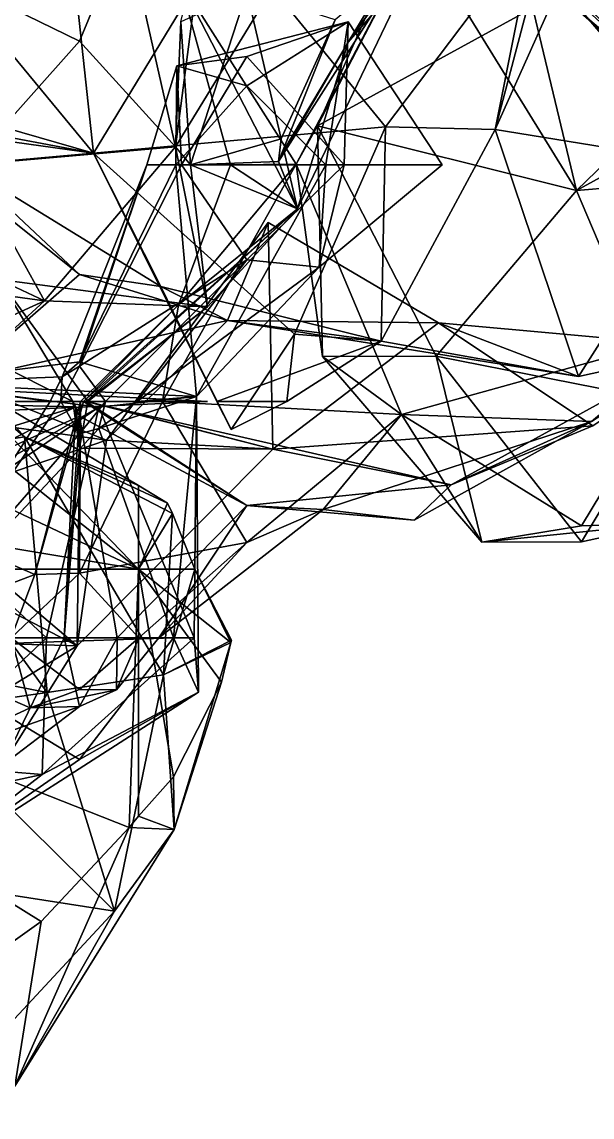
# Model space of a CAD drawing. Extents: x 290095 to 295679, y 4553756 to 4561441.
# Drawn here: x 294061.2 to 294104.2, y 4558514.5 to 4558597 of the extents above; entities that cross this region are included whole.
import ezdxf

# ---------------------------------------------------------------- set-up
doc = ezdxf.new("R2010")
doc.units = 0
doc.layers.add('Au_ppm_Pref_-_0_5', color=7, linetype='CONTINUOUS')

msp = doc.modelspace()

# ---------------------------------------------------------------- linework, layer by layer
at = {"layer": 'Au_ppm_Pref_-_0_5'}
for points in [[(294101.78, 4558599.05, 1913.02), (294112.201, 4558590.133, 1918.402), (294093.891, 4558607.032, 1918.458)], [(294100.214, 4558601.531, 1924.244), (294093.891, 4558607.032, 1918.458), (294112.201, 4558590.133, 1918.402)], [(294051.703, 4558591.396, 1941.025), (294051.308, 4558606.497, 1946.486), (294064.65, 4558605.251, 1941.869)], [(294051.703, 4558591.396, 1941.025), (294064.65, 4558605.251, 1941.869), (294066.609, 4558587.082, 1935.436)], [(294076.682, 4558603.675, 1935.496), (294066.609, 4558587.082, 1935.436), (294064.65, 4558605.251, 1941.869)], [(294116.687, 4558586.008, 1912.779), (294101.78, 4558599.05, 1913.02), (294115.702, 4558605.616, 1906.872)], [(294104.089, 4558600.446, 1888.205), (294083.48, 4558589.157, 1887.861), (294090.393, 4558604.738, 1882.742)], [(294090.393, 4558604.738, 1882.742), (294083.48, 4558589.157, 1887.861), (294103.007, 4558584.287, 1882.157)], [(294103.007, 4558584.287, 1882.157), (294098.77, 4558602, 1875.363), (294090.393, 4558604.738, 1882.742)], [(294052.557, 4558601.888, 1922.977), (294065.573, 4558595.518, 1921.234), (294069.075, 4558604.015, 1920.053)], [(294072.805, 4558587.559, 1917.693), (294069.075, 4558604.015, 1920.053), (294065.573, 4558595.518, 1921.234)], [(294076.682, 4558603.675, 1935.496), (294088.616, 4558589.064, 1934.248), (294066.609, 4558587.082, 1935.436)], [(294072.805, 4558587.559, 1917.693), (294082.832, 4558604.015, 1918.402), (294069.075, 4558604.015, 1920.053)], [(294074.921, 4558604.015, 1913.995), (294072.805, 4558587.559, 1917.693), (294073.201, 4558596.984, 1912.463)], [(294072.805, 4558587.559, 1917.693), (294074.921, 4558604.015, 1913.995), (294082.832, 4558604.015, 1918.402)], [(294090.936, 4558603.454, 1895.468), (294073.11, 4558600.094, 1900.696), (294081.885, 4558586.272, 1895.606)], [(294076.682, 4558603.675, 1935.496), (294099.895, 4558604.015, 1934.581), (294088.616, 4558589.064, 1934.248)], [(294090.936, 4558603.454, 1895.468), (294081.885, 4558586.272, 1895.606), (294083.48, 4558589.157, 1887.861)], [(294104.089, 4558600.446, 1888.205), (294090.936, 4558603.454, 1895.468), (294083.48, 4558589.157, 1887.861)], [(294096.869, 4558588.875, 1929.984), (294088.616, 4558589.064, 1934.248), (294099.895, 4558604.015, 1934.581)], [(294096.869, 4558588.875, 1929.984), (294099.895, 4558604.015, 1934.581), (294103.645, 4558604.015, 1930.281)], [(294096.869, 4558588.875, 1929.984), (294103.645, 4558604.015, 1930.281), (294100.214, 4558601.531, 1924.244)], [(294112.872, 4558593.83, 1877.91), (294109.71, 4558604.015, 1873.838), (294098.77, 4558602, 1875.363)], [(294104.089, 4558600.446, 1888.205), (294123.631, 4558604.015, 1886.377), (294117.94, 4558585.522, 1888.72)], [(294065.573, 4558595.518, 1921.234), (294052.557, 4558601.888, 1922.977), (294057.254, 4558586.197, 1920.419)], [(294098.77, 4558602, 1875.363), (294103.007, 4558584.287, 1882.157), (294112.872, 4558593.83, 1877.91)], [(294081.973, 4558582.889, 1906.088), (294073.11, 4558600.094, 1900.696), (294090.72, 4558601.141, 1905.738)], [(294084.833, 4558597.146, 1907.556), (294080.561, 4558586.451, 1907.565), (294090.196, 4558601.625, 1907.049)], [(294090.196, 4558601.625, 1907.049), (294080.561, 4558586.451, 1907.565), (294085.808, 4558595.441, 1906.803)], [(294085.808, 4558595.441, 1906.803), (294081.973, 4558582.889, 1906.088), (294090.72, 4558601.141, 1905.738)], [(294090.141, 4558601.631, 1906.991), (294090.196, 4558601.625, 1907.049), (294085.808, 4558595.441, 1906.803)], [(294088.163, 4558599.382, 1906.523), (294090.141, 4558601.631, 1906.991), (294085.808, 4558595.441, 1906.803)], [(294088.163, 4558599.382, 1906.523), (294085.808, 4558595.441, 1906.803), (294090.72, 4558601.141, 1905.738)], [(294096.869, 4558588.875, 1929.984), (294100.214, 4558601.531, 1924.244), (294113.311, 4558586.197, 1923.467)], [(294100.214, 4558601.531, 1924.244), (294112.201, 4558590.133, 1918.402), (294113.311, 4558586.197, 1923.467)], [(294104.089, 4558600.446, 1888.205), (294117.94, 4558585.522, 1888.72), (294115.187, 4558601.242, 1894.444)], [(294076.935, 4558586.197, 1900.584), (294073.11, 4558600.094, 1900.696), (294081.973, 4558582.889, 1906.088)], [(294081.885, 4558586.272, 1895.606), (294073.11, 4558600.094, 1900.696), (294076.935, 4558586.197, 1900.584)], [(294078.172, 4558599.27, 1910.881), (294073.201, 4558596.984, 1912.463), (294073.924, 4558586.197, 1912.463)], [(294073.924, 4558586.197, 1912.463), (294080.747, 4558588.173, 1907.634), (294078.172, 4558599.27, 1910.881)], [(294080.747, 4558588.173, 1907.634), (294084.833, 4558597.146, 1907.556), (294078.172, 4558599.27, 1910.881)], [(294101.78, 4558599.05, 1913.02), (294116.687, 4558586.008, 1912.779), (294112.201, 4558590.133, 1918.402)], [(294072.805, 4558587.559, 1917.693), (294073.924, 4558586.197, 1912.463), (294073.201, 4558596.984, 1912.463)], [(294072.895, 4558593.661, 1835.251), (294085.793, 4558596.974, 1835.251), (294078.172, 4558592.162, 1837.24)], [(294085.793, 4558596.974, 1835.251), (294072.895, 4558593.661, 1835.251), (294078.172, 4558594.368, 1832.528)], [(294085.793, 4558596.974, 1835.251), (294084.124, 4558586.197, 1838.057), (294078.172, 4558592.162, 1837.24)], [(294085.793, 4558596.974, 1835.251), (294078.172, 4558594.368, 1832.528), (294085.501, 4558586.197, 1831.797)], [(294084.833, 4558597.146, 1907.556), (294080.747, 4558588.173, 1907.634), (294080.561, 4558586.451, 1907.565)], [(294085.793, 4558596.974, 1835.251), (294092.892, 4558586.197, 1835.251), (294084.124, 4558586.197, 1838.057)], [(294092.892, 4558586.197, 1835.251), (294085.793, 4558596.974, 1835.251), (294085.501, 4558586.197, 1831.797)], [(294059.603, 4558595.571, 1930.281), (294052.974, 4558589.642, 1931.429), (294066.609, 4558587.082, 1935.436)], [(294056.755, 4558586.197, 1930.281), (294059.603, 4558595.571, 1930.281), (294066.609, 4558587.082, 1935.436)], [(294057.254, 4558586.197, 1920.419), (294072.805, 4558587.559, 1917.693), (294065.573, 4558595.518, 1921.234)], [(294085.808, 4558595.441, 1906.803), (294080.561, 4558586.451, 1907.565), (294080.948, 4558587.307, 1907.381)], [(294085.808, 4558595.441, 1906.803), (294080.948, 4558587.307, 1907.381), (294081.973, 4558582.889, 1906.088)], [(294072.895, 4558593.661, 1835.251), (294073.237, 4558586.197, 1832.925), (294078.172, 4558594.368, 1832.528)], [(294078.172, 4558594.368, 1832.528), (294073.237, 4558586.197, 1832.925), (294085.501, 4558586.197, 1831.797)], [(294117.94, 4558585.522, 1888.72), (294122.394, 4558594.929, 1882.766), (294103.007, 4558584.287, 1882.157)], [(294112.872, 4558593.83, 1877.91), (294103.007, 4558584.287, 1882.157), (294122.394, 4558594.929, 1882.766)], [(294070.636, 4558586.197, 1835.251), (294072.895, 4558593.661, 1835.251), (294072.829, 4558586.197, 1837.77)], [(294072.895, 4558593.661, 1835.251), (294070.636, 4558586.197, 1835.251), (294073.237, 4558586.197, 1832.925)], [(294072.895, 4558593.661, 1835.251), (294078.172, 4558592.162, 1837.24), (294072.829, 4558586.197, 1837.77)], [(294084.124, 4558586.197, 1838.057), (294072.829, 4558586.197, 1837.77), (294078.172, 4558592.162, 1837.24)], [(294051.703, 4558591.396, 1941.025), (294066.609, 4558587.082, 1935.436), (294040.623, 4558590.698, 1935.748)], [(294040.623, 4558590.698, 1935.748), (294066.609, 4558587.082, 1935.436), (294052.974, 4558589.642, 1931.429)], [(294088.616, 4558589.064, 1934.248), (294081.749, 4558573.438, 1936.22), (294066.609, 4558587.082, 1935.436)], [(294081.749, 4558573.438, 1936.22), (294088.616, 4558589.064, 1934.248), (294088.276, 4558572.923, 1929.942)], [(294081.885, 4558586.272, 1895.606), (294083.872, 4558571.772, 1888.705), (294083.48, 4558589.157, 1887.861)], [(294083.872, 4558571.772, 1888.705), (294092.438, 4558571.799, 1884.692), (294083.48, 4558589.157, 1887.861)], [(294083.48, 4558589.157, 1887.861), (294092.438, 4558571.799, 1884.692), (294103.007, 4558584.287, 1882.157)], [(294096.869, 4558588.875, 1929.984), (294088.276, 4558572.923, 1929.942), (294088.616, 4558589.064, 1934.248)], [(294096.869, 4558588.875, 1929.984), (294103.155, 4558570.269, 1923.813), (294088.276, 4558572.923, 1929.942)], [(294096.869, 4558588.875, 1929.984), (294113.311, 4558586.197, 1923.467), (294103.155, 4558570.269, 1923.813)], [(294073.924, 4558586.197, 1912.463), (294080.561, 4558586.451, 1907.565), (294080.747, 4558588.173, 1907.634)], [(294056.755, 4558586.197, 1930.281), (294066.609, 4558587.082, 1935.436), (294071.699, 4558577.043, 1930.281)], [(294072.805, 4558587.559, 1917.693), (294057.254, 4558586.197, 1920.419), (294062.936, 4558575.959, 1917.118)], [(294072.805, 4558587.559, 1917.693), (294062.936, 4558575.959, 1917.118), (294075.211, 4558575.512, 1911.481)], [(294066.609, 4558587.082, 1935.436), (294081.749, 4558573.438, 1936.22), (294076.977, 4558566.257, 1936.85)], [(294066.609, 4558587.082, 1935.436), (294075.918, 4558568.379, 1935.157), (294071.699, 4558577.043, 1930.281)], [(294066.609, 4558587.082, 1935.436), (294076.977, 4558566.257, 1936.85), (294075.918, 4558568.379, 1935.157)], [(294072.805, 4558587.559, 1917.693), (294075.211, 4558575.512, 1911.481), (294073.924, 4558586.197, 1912.463)], [(294080.561, 4558586.451, 1907.565), (294081.973, 4558582.889, 1906.088), (294080.948, 4558587.307, 1907.381)], [(294055.213, 4558586.197, 1929.225), (294065.573, 4558577.942, 1927.093), (294056.346, 4558569.925, 1923.267)], [(294056.755, 4558586.197, 1930.281), (294065.573, 4558577.942, 1927.093), (294055.213, 4558586.197, 1929.225)], [(294062.936, 4558575.959, 1917.118), (294057.254, 4558586.197, 1920.419), (294056.346, 4558569.925, 1923.267)], [(294056.755, 4558586.197, 1930.281), (294071.699, 4558577.043, 1930.281), (294065.573, 4558577.942, 1927.093)], [(294070.636, 4558586.197, 1835.251), (294065.573, 4558571.369, 1836.248), (294064.255, 4558570.243, 1835.251)], [(294070.636, 4558586.197, 1835.251), (294064.255, 4558570.243, 1835.251), (294065.573, 4558571.05, 1834.361)], [(294070.636, 4558586.197, 1835.251), (294072.829, 4558586.197, 1837.77), (294065.573, 4558571.369, 1836.248)], [(294065.573, 4558571.369, 1836.248), (294072.829, 4558586.197, 1837.77), (294074.387, 4558568.747, 1840.818)], [(294070.636, 4558586.197, 1835.251), (294065.573, 4558571.05, 1834.361), (294073.237, 4558586.197, 1832.925)], [(294078.172, 4558579.042, 1832.866), (294073.237, 4558586.197, 1832.925), (294065.573, 4558571.05, 1834.361)], [(294071.803, 4558568.379, 1897.581), (294089.811, 4558567.402, 1894.455), (294081.885, 4558586.272, 1895.606)], [(294071.803, 4558568.379, 1897.581), (294081.885, 4558586.272, 1895.606), (294073.024, 4558575.66, 1900.584)], [(294074.387, 4558568.747, 1840.818), (294072.829, 4558586.197, 1837.77), (294084.124, 4558586.197, 1838.057)], [(294076.935, 4558586.197, 1900.584), (294073.024, 4558575.66, 1900.584), (294081.885, 4558586.272, 1895.606)], [(294081.973, 4558582.889, 1906.088), (294073.024, 4558575.66, 1900.584), (294076.935, 4558586.197, 1900.584)], [(294085.501, 4558586.197, 1831.797), (294073.237, 4558586.197, 1832.925), (294078.172, 4558579.042, 1832.866)], [(294073.924, 4558586.197, 1912.463), (294081.973, 4558582.889, 1906.088), (294080.561, 4558586.451, 1907.565)], [(294073.924, 4558586.197, 1912.463), (294075.211, 4558575.512, 1911.481), (294081.973, 4558582.889, 1906.088)], [(294083.614, 4558578.502, 1835.251), (294074.387, 4558568.747, 1840.818), (294084.124, 4558586.197, 1838.057)], [(294083.614, 4558578.502, 1835.251), (294085.501, 4558586.197, 1831.797), (294078.172, 4558579.042, 1832.866)], [(294081.885, 4558586.272, 1895.606), (294089.811, 4558567.402, 1894.455), (294083.872, 4558571.772, 1888.705)], [(294092.892, 4558586.197, 1835.251), (294083.614, 4558578.502, 1835.251), (294084.124, 4558586.197, 1838.057)], [(294083.614, 4558578.502, 1835.251), (294092.892, 4558586.197, 1835.251), (294085.501, 4558586.197, 1831.797)], [(294103.155, 4558570.269, 1923.813), (294113.311, 4558586.197, 1923.467), (294113.094, 4558572.447, 1918.402)], [(294117.94, 4558585.522, 1888.72), (294103.007, 4558584.287, 1882.157), (294109.767, 4558568.379, 1885.69)], [(294092.438, 4558571.799, 1884.692), (294109.767, 4558568.379, 1885.69), (294103.007, 4558584.287, 1882.157)], [(294066.071, 4558568.379, 1906.523), (294065.871, 4558568.379, 1906.383), (294081.973, 4558582.889, 1906.088)], [(294065.871, 4558568.379, 1906.383), (294073.024, 4558575.66, 1900.584), (294081.973, 4558582.889, 1906.088)], [(294066.071, 4558568.379, 1906.523), (294081.973, 4558582.889, 1906.088), (294075.211, 4558575.512, 1911.481)], [(294114.903, 4558573.818, 1905.213), (294123.804, 4558582.864, 1900.584), (294104.129, 4558566.872, 1900.58)], [(294123.804, 4558582.864, 1900.584), (294112.201, 4558573.599, 1894.608), (294104.129, 4558566.872, 1900.58)], [(294079.778, 4558581.869, 1919.088), (294067.59, 4558565.455, 1919.012), (294076.71, 4558574.471, 1925.182)], [(294079.778, 4558581.869, 1919.088), (294080.137, 4558564.796, 1912.978), (294067.59, 4558565.455, 1919.012)], [(294092.607, 4558574.298, 1917.74), (294079.778, 4558581.869, 1919.088), (294076.71, 4558574.471, 1925.182)], [(294079.778, 4558581.869, 1919.088), (294092.607, 4558574.298, 1917.74), (294080.137, 4558564.796, 1912.978)], [(294078.172, 4558579.042, 1832.866), (294065.573, 4558571.05, 1834.361), (294067.529, 4558568.379, 1834.329)], [(294078.172, 4558579.042, 1832.866), (294067.529, 4558568.379, 1834.329), (294069.915, 4558568.379, 1835.251)], [(294078.172, 4558579.042, 1832.866), (294069.915, 4558568.379, 1835.251), (294083.614, 4558578.502, 1835.251)], [(294050.389, 4558578.149, 1943.623), (294061.418, 4558565.713, 1943.025), (294055.775, 4558570.494, 1948.068)], [(294050.389, 4558578.149, 1943.623), (294050.478, 4558563.967, 1938.867), (294061.418, 4558565.713, 1943.025)], [(294076.71, 4558574.471, 1925.182), (294056.346, 4558569.925, 1923.267), (294065.573, 4558577.942, 1927.093)], [(294076.71, 4558574.471, 1925.182), (294065.573, 4558577.942, 1927.093), (294071.699, 4558577.043, 1930.281)], [(294074.387, 4558568.747, 1840.818), (294083.614, 4558578.502, 1835.251), (294069.915, 4558568.379, 1835.251)], [(294052.974, 4558577.328, 1915.446), (294062.936, 4558575.959, 1917.118), (294046.337, 4558568.379, 1917.606)], [(294052.974, 4558574.424, 1910.447), (294065.054, 4558568.379, 1906.768), (294059.478, 4558577.577, 1912.463)], [(294059.478, 4558577.577, 1912.463), (294062.936, 4558575.959, 1917.118), (294052.974, 4558577.328, 1915.446)], [(294075.211, 4558575.512, 1911.481), (294062.936, 4558575.959, 1917.118), (294059.478, 4558577.577, 1912.463)], [(294059.478, 4558577.577, 1912.463), (294065.054, 4558568.379, 1906.768), (294066.193, 4558568.379, 1906.815)], [(294059.478, 4558577.577, 1912.463), (294066.193, 4558568.379, 1906.815), (294075.211, 4558575.512, 1911.481)], [(294075.918, 4558568.379, 1935.157), (294088.276, 4558572.923, 1929.942), (294071.699, 4558577.043, 1930.281)], [(294071.699, 4558577.043, 1930.281), (294088.276, 4558572.923, 1929.942), (294076.71, 4558574.471, 1925.182)], [(294062.936, 4558575.959, 1917.118), (294056.346, 4558569.925, 1923.267), (294046.337, 4558568.379, 1917.606)], [(294071.803, 4558568.379, 1897.581), (294073.024, 4558575.66, 1900.584), (294065.632, 4558568.379, 1900.584)], [(294065.871, 4558568.379, 1906.383), (294065.632, 4558568.379, 1900.584), (294073.024, 4558575.66, 1900.584)], [(294066.071, 4558568.379, 1906.523), (294075.211, 4558575.512, 1911.481), (294066.193, 4558568.379, 1906.815)], [(294056.346, 4558569.925, 1923.267), (294076.71, 4558574.471, 1925.182), (294067.59, 4558565.455, 1919.012)], [(294088.276, 4558572.923, 1929.942), (294103.155, 4558570.269, 1923.813), (294076.71, 4558574.471, 1925.182)], [(294076.71, 4558574.471, 1925.182), (294103.155, 4558570.269, 1923.813), (294092.607, 4558574.298, 1917.74)], [(294052.974, 4558574.424, 1910.447), (294047.974, 4558568.379, 1910.106), (294065.054, 4558568.379, 1906.768)], [(294080.137, 4558564.796, 1912.978), (294092.607, 4558574.298, 1917.74), (294104.227, 4558566.533, 1913.002)], [(294103.155, 4558570.269, 1923.813), (294113.094, 4558572.447, 1918.402), (294092.607, 4558574.298, 1917.74)], [(294092.607, 4558574.298, 1917.74), (294113.094, 4558572.447, 1918.402), (294104.227, 4558566.533, 1913.002)], [(294093.557, 4558562.087, 1907.249), (294104.227, 4558566.533, 1913.002), (294114.903, 4558573.818, 1905.213)], [(294093.557, 4558562.087, 1907.249), (294114.903, 4558573.818, 1905.213), (294104.129, 4558566.872, 1900.58)], [(294047.811, 4558573.357, 1947.995), (294070, 4558555.745, 1947.847), (294039.966, 4558569.894, 1948.585)], [(294055.775, 4558570.494, 1948.068), (294070, 4558555.745, 1947.847), (294047.811, 4558573.357, 1947.995)], [(294075.918, 4558568.379, 1935.157), (294081.185, 4558568.379, 1934.799), (294088.276, 4558572.923, 1929.942)], [(294076.977, 4558566.257, 1936.85), (294081.749, 4558573.438, 1936.22), (294081.185, 4558568.379, 1934.799)], [(294081.749, 4558573.438, 1936.22), (294088.276, 4558572.923, 1929.942), (294081.185, 4558568.379, 1934.799)], [(294104.129, 4558566.872, 1900.58), (294112.201, 4558573.599, 1894.608), (294089.811, 4558567.402, 1894.455)], [(294112.201, 4558573.599, 1894.608), (294103.371, 4558558.996, 1891.833), (294089.811, 4558567.402, 1894.455)], [(294109.849, 4558559.218, 1888.705), (294103.371, 4558558.996, 1891.833), (294112.201, 4558573.599, 1894.608)], [(294064.255, 4558570.243, 1835.251), (294065.573, 4558571.369, 1836.248), (294052.662, 4558569.771, 1841.101)], [(294052.662, 4558569.771, 1841.101), (294065.573, 4558571.369, 1836.248), (294074.387, 4558568.747, 1840.818)], [(294083.872, 4558571.772, 1888.705), (294095.871, 4558557.773, 1888.705), (294092.438, 4558571.799, 1884.692)], [(294083.872, 4558571.772, 1888.705), (294089.811, 4558567.402, 1894.455), (294095.871, 4558557.773, 1888.705)], [(294095.871, 4558557.773, 1888.705), (294103.371, 4558557.812, 1885.183), (294092.438, 4558571.799, 1884.692)], [(294109.767, 4558568.379, 1885.69), (294092.438, 4558571.799, 1884.692), (294103.371, 4558557.812, 1885.183)], [(294070, 4558562.049, 1948.077), (294070, 4558555.745, 1947.847), (294055.775, 4558570.494, 1948.068)], [(294061.418, 4558565.713, 1943.025), (294070, 4558562.049, 1948.077), (294055.775, 4558570.494, 1948.068)], [(294064.255, 4558570.243, 1835.251), (294064.143, 4558568.379, 1834.577), (294065.573, 4558571.05, 1834.361)], [(294065.573, 4558571.05, 1834.361), (294064.143, 4558568.379, 1834.577), (294067.529, 4558568.379, 1834.329)], [(294070, 4558555.745, 1947.847), (294027.813, 4558562.717, 1949.601), (294039.966, 4558569.894, 1948.585)], [(294056.346, 4558569.925, 1923.267), (294067.59, 4558565.455, 1919.012), (294046.337, 4558568.379, 1917.606)], [(294049.213, 4558555.879, 1847.13), (294052.662, 4558569.771, 1841.101), (294067.006, 4558567.946, 1847.727)], [(294063.356, 4558568.379, 1835.251), (294052.662, 4558569.771, 1841.101), (294051.585, 4558549.87, 1834.693)], [(294063.356, 4558568.379, 1835.251), (294064.255, 4558570.243, 1835.251), (294052.662, 4558569.771, 1841.101)], [(294074.387, 4558568.747, 1840.818), (294067.006, 4558567.946, 1847.727), (294052.662, 4558569.771, 1841.101)], [(294064.255, 4558570.243, 1835.251), (294063.356, 4558568.379, 1835.251), (294064.143, 4558568.379, 1834.577)], [(294054.238, 4558568.379, 1865.544), (294053.746, 4558569.471, 1864.948), (294075.192, 4558568.379, 1864.948)], [(294075.192, 4558568.379, 1864.948), (294053.746, 4558569.471, 1864.948), (294054.249, 4558568.379, 1864.347)], [(294074.387, 4558568.747, 1840.818), (294074.211, 4558550.561, 1846.578), (294067.006, 4558567.946, 1847.727)], [(294067.012, 4558566.344, 1835.251), (294072.63, 4558550.561, 1837.864), (294074.387, 4558568.747, 1840.818)], [(294067.012, 4558566.344, 1835.251), (294074.387, 4558568.747, 1840.818), (294069.915, 4558568.379, 1835.251)], [(294072.63, 4558550.561, 1837.864), (294074.519, 4558546.463, 1841.191), (294074.387, 4558568.747, 1840.818)], [(294074.387, 4558568.747, 1840.818), (294074.519, 4558546.463, 1841.191), (294074.211, 4558550.561, 1846.578)], [(294047.974, 4558568.379, 1910.106), (294043.194, 4558561.144, 1905.441), (294065.291, 4558567.98, 1906.523)], [(294043.194, 4558561.144, 1905.441), (294050.435, 4558560.441, 1902.033), (294065.291, 4558567.98, 1906.523)], [(294046.337, 4558568.379, 1917.606), (294067.59, 4558565.455, 1919.012), (294052.974, 4558560.479, 1915.096)], [(294047.974, 4558568.379, 1910.106), (294065.291, 4558567.98, 1906.523), (294065.054, 4558568.379, 1906.768)], [(294052.974, 4558559.89, 1850.24), (294049.213, 4558555.879, 1847.13), (294067.006, 4558567.946, 1847.727)], [(294065.573, 4558567.283, 1906.158), (294065.291, 4558567.98, 1906.523), (294050.435, 4558560.441, 1902.033)], [(294064.143, 4558568.379, 1834.577), (294063.356, 4558568.379, 1835.251), (294051.585, 4558549.87, 1834.693)], [(294065.573, 4558565.931, 1834.435), (294064.143, 4558568.379, 1834.577), (294051.585, 4558549.87, 1834.693)], [(294063.084, 4558550.561, 1851.896), (294052.974, 4558559.89, 1850.24), (294067.006, 4558567.946, 1847.727)], [(294054.238, 4558568.379, 1865.544), (294075.192, 4558568.379, 1864.948), (294053.655, 4558567.416, 1864.948)], [(294053.655, 4558567.416, 1864.948), (294075.192, 4558568.379, 1864.948), (294054.249, 4558568.379, 1864.347)], [(294065.573, 4558555.451, 1898.954), (294065.632, 4558568.379, 1900.584), (294062.194, 4558555.34, 1900.584)], [(294065.573, 4558567.283, 1906.158), (294062.194, 4558555.34, 1900.584), (294065.632, 4558568.379, 1900.584)], [(294074.211, 4558550.561, 1846.578), (294063.084, 4558550.561, 1851.896), (294067.006, 4558567.946, 1847.727)], [(294067.529, 4558568.379, 1834.329), (294064.143, 4558568.379, 1834.577), (294065.573, 4558565.931, 1834.435)], [(294065.573, 4558564.848, 1907.7), (294065.291, 4558567.98, 1906.523), (294064.41, 4558550.561, 1906.523)], [(294065.573, 4558567.283, 1906.158), (294064.41, 4558550.561, 1906.523), (294065.291, 4558567.98, 1906.523)], [(294065.054, 4558568.379, 1906.768), (294065.291, 4558567.98, 1906.523), (294065.573, 4558564.848, 1907.7)], [(294065.054, 4558568.379, 1906.768), (294065.573, 4558564.848, 1907.7), (294066.193, 4558568.379, 1906.815)], [(294065.573, 4558555.451, 1898.954), (294078.172, 4558557.763, 1897.045), (294071.803, 4558568.379, 1897.581)], [(294065.573, 4558555.451, 1898.954), (294071.803, 4558568.379, 1897.581), (294065.632, 4558568.379, 1900.584)], [(294065.573, 4558564.848, 1907.7), (294080.137, 4558564.796, 1912.978), (294066.193, 4558568.379, 1906.815)], [(294065.573, 4558567.283, 1906.158), (294065.871, 4558568.379, 1906.383), (294078.172, 4558560.544, 1903.196)], [(294065.573, 4558567.283, 1906.158), (294065.632, 4558568.379, 1900.584), (294065.871, 4558568.379, 1906.383)], [(294067.012, 4558566.344, 1835.251), (294067.529, 4558568.379, 1834.329), (294065.573, 4558565.931, 1834.435)], [(294066.071, 4558568.379, 1906.523), (294078.172, 4558560.544, 1903.196), (294065.871, 4558568.379, 1906.383)], [(294066.071, 4558568.379, 1906.523), (294066.193, 4558568.379, 1906.815), (294080.137, 4558564.796, 1912.978)], [(294066.071, 4558568.379, 1906.523), (294080.137, 4558564.796, 1912.978), (294093.557, 4558562.087, 1907.249)], [(294066.071, 4558568.379, 1906.523), (294093.557, 4558562.087, 1907.249), (294078.172, 4558560.544, 1903.196)], [(294067.012, 4558566.344, 1835.251), (294069.915, 4558568.379, 1835.251), (294067.529, 4558568.379, 1834.329)], [(294071.803, 4558568.379, 1897.581), (294078.172, 4558557.763, 1897.045), (294089.811, 4558567.402, 1894.455)], [(294081.185, 4558568.379, 1934.799), (294075.918, 4558568.379, 1935.157), (294076.977, 4558566.257, 1936.85)], [(294109.849, 4558559.218, 1888.705), (294109.767, 4558568.379, 1885.69), (294103.371, 4558557.812, 1885.183)], [(294065.573, 4558567.283, 1906.158), (294050.435, 4558560.441, 1902.033), (294062.194, 4558555.34, 1900.584)], [(294065.573, 4558567.283, 1906.158), (294068.408, 4558550.561, 1901.92), (294064.41, 4558550.561, 1906.523)], [(294065.573, 4558567.283, 1906.158), (294078.172, 4558560.544, 1903.196), (294068.408, 4558550.561, 1901.92)], [(294078.172, 4558557.763, 1897.045), (294083.924, 4558560.245, 1900.584), (294089.811, 4558567.402, 1894.455)], [(294083.924, 4558560.245, 1900.584), (294104.129, 4558566.872, 1900.58), (294089.811, 4558567.402, 1894.455)], [(294095.871, 4558557.773, 1888.705), (294089.811, 4558567.402, 1894.455), (294103.371, 4558558.996, 1891.833)], [(294051.585, 4558549.87, 1834.693), (294072.63, 4558550.561, 1837.864), (294067.012, 4558566.344, 1835.251)], [(294067.012, 4558566.344, 1835.251), (294065.573, 4558565.931, 1834.435), (294051.585, 4558549.87, 1834.693)], [(294093.557, 4558562.087, 1907.249), (294080.137, 4558564.796, 1912.978), (294104.227, 4558566.533, 1913.002)], [(294083.924, 4558560.245, 1900.584), (294090.771, 4558559.425, 1903.539), (294104.129, 4558566.872, 1900.58)], [(294093.557, 4558562.087, 1907.249), (294104.129, 4558566.872, 1900.58), (294090.771, 4558559.425, 1903.539)], [(294061.418, 4558565.713, 1943.025), (294050.478, 4558563.967, 1938.867), (294063.118, 4558546.461, 1938.744)], [(294067.59, 4558565.455, 1919.012), (294065.387, 4558549.965, 1912.521), (294052.974, 4558560.479, 1915.096)], [(294061.418, 4558565.713, 1943.025), (294072.179, 4558560.706, 1947.905), (294070, 4558562.049, 1948.077)], [(294061.418, 4558565.713, 1943.025), (294072.574, 4558559.94, 1947.855), (294072.179, 4558560.706, 1947.905)], [(294071.877, 4558547.777, 1942.624), (294072.574, 4558559.94, 1947.855), (294061.418, 4558565.713, 1943.025)], [(294071.877, 4558547.777, 1942.624), (294061.418, 4558565.713, 1943.025), (294063.118, 4558546.461, 1938.744)], [(294067.59, 4558565.455, 1919.012), (294080.137, 4558564.796, 1912.978), (294065.387, 4558549.965, 1912.521)], [(294065.573, 4558564.848, 1907.7), (294064.41, 4558550.561, 1906.523), (294065.387, 4558549.965, 1912.521)], [(294065.573, 4558564.848, 1907.7), (294065.387, 4558549.965, 1912.521), (294080.137, 4558564.796, 1912.978)], [(294063.118, 4558546.461, 1938.744), (294050.478, 4558563.967, 1938.867), (294042.151, 4558550.534, 1935.886)], [(294070, 4558555.745, 1947.847), (294020, 4558555.745, 1950.385), (294027.813, 4558562.717, 1949.601)], [(294078.172, 4558560.544, 1903.196), (294093.557, 4558562.087, 1907.249), (294090.771, 4558559.425, 1903.539)], [(294072.179, 4558560.706, 1947.905), (294070, 4558555.745, 1947.847), (294070, 4558562.049, 1948.077)], [(294046.769, 4558559.604, 1912.463), (294052.974, 4558560.479, 1915.096), (294065.387, 4558549.965, 1912.521)], [(294049.666, 4558550.561, 1896.204), (294062.194, 4558555.34, 1900.584), (294050.435, 4558560.441, 1902.033)], [(294071.547, 4558550.561, 1900.584), (294068.408, 4558550.561, 1901.92), (294078.172, 4558560.544, 1903.196)], [(294072.574, 4558559.94, 1947.855), (294070, 4558555.745, 1947.847), (294072.179, 4558560.706, 1947.905)], [(294071.547, 4558550.561, 1900.584), (294078.172, 4558560.544, 1903.196), (294083.924, 4558560.245, 1900.584)], [(294078.172, 4558560.544, 1903.196), (294090.771, 4558559.425, 1903.539), (294083.924, 4558560.245, 1900.584)], [(294065.387, 4558549.965, 1912.521), (294044.842, 4558550.561, 1910.357), (294046.769, 4558559.604, 1912.463)], [(294063.084, 4558550.561, 1851.896), (294046.179, 4558550.561, 1850.333), (294052.974, 4558559.89, 1850.24)], [(294074.262, 4558555.745, 1947.606), (294070, 4558555.745, 1947.847), (294072.574, 4558559.94, 1947.855)], [(294071.547, 4558550.561, 1900.584), (294083.924, 4558560.245, 1900.584), (294078.172, 4558557.763, 1897.045)], [(294071.877, 4558547.777, 1942.624), (294074.262, 4558555.745, 1947.606), (294072.574, 4558559.94, 1947.855)], [(294109.849, 4558559.218, 1888.705), (294095.871, 4558557.773, 1888.705), (294103.371, 4558558.996, 1891.833)], [(294109.849, 4558559.218, 1888.705), (294103.371, 4558557.812, 1885.183), (294095.871, 4558557.773, 1888.705)], [(294065.573, 4558555.451, 1898.954), (294070.019, 4558550.561, 1898.488), (294078.172, 4558557.763, 1897.045)], [(294071.547, 4558550.561, 1900.584), (294078.172, 4558557.763, 1897.045), (294070.019, 4558550.561, 1898.488)], [(294020, 4558555.745, 1950.385), (294070, 4558555.745, 1947.847), (294069.293, 4558536.267, 1949.584)], [(294057.811, 4558525.735, 1951.086), (294020, 4558555.745, 1950.385), (294062.67, 4558529.188, 1950.538)], [(294062.67, 4558529.188, 1950.538), (294020, 4558555.745, 1950.385), (294069.293, 4558536.267, 1949.584)], [(294065.573, 4558555.451, 1898.954), (294062.194, 4558555.34, 1900.584), (294060.408, 4558550.561, 1898.149)], [(294065.573, 4558555.451, 1898.954), (294060.408, 4558550.561, 1898.149), (294070.019, 4558550.561, 1898.488)], [(294069.293, 4558536.267, 1949.584), (294070, 4558555.745, 1947.847), (294070, 4558537.125, 1949.473)], [(294070, 4558555.745, 1947.847), (294072.65, 4558540.106, 1949.004), (294070, 4558537.125, 1949.473)], [(294070, 4558555.745, 1947.847), (294076.262, 4558547.221, 1948.099), (294072.65, 4558540.106, 1949.004)], [(294070, 4558555.745, 1947.847), (294076.964, 4558550.218, 1947.782), (294076.262, 4558547.221, 1948.099)], [(294070, 4558555.745, 1947.847), (294074.262, 4558555.745, 1947.606), (294076.964, 4558550.218, 1947.782)], [(294071.877, 4558547.777, 1942.624), (294077.01, 4558550.393, 1947.769), (294074.262, 4558555.745, 1947.606)], [(294076.964, 4558550.218, 1947.782), (294074.262, 4558555.745, 1947.606), (294077.01, 4558550.393, 1947.769)], [(294049.666, 4558550.561, 1896.204), (294060.408, 4558550.561, 1898.149), (294062.194, 4558555.34, 1900.584)], [(294052.974, 4558544.989, 1940.302), (294063.118, 4558546.461, 1938.744), (294042.151, 4558550.534, 1935.886)], [(294052.974, 4558542.372, 1909.253), (294044.842, 4558550.561, 1910.357), (294065.387, 4558549.965, 1912.521)], [(294052.974, 4558541.07, 1850.294), (294046.179, 4558550.561, 1850.333), (294063.084, 4558550.561, 1851.896)], [(294049.666, 4558550.561, 1896.204), (294050.639, 4558540.091, 1901.933), (294061.847, 4558545.291, 1900.584)], [(294049.666, 4558550.561, 1896.204), (294061.847, 4558545.291, 1900.584), (294060.408, 4558550.561, 1898.149)], [(294072.63, 4558550.561, 1837.864), (294051.585, 4558549.87, 1834.693), (294065.573, 4558541.396, 1838.136)], [(294062.742, 4558540.273, 1845.955), (294052.974, 4558541.07, 1850.294), (294063.084, 4558550.561, 1851.896)], [(294064.41, 4558550.561, 1906.523), (294059.755, 4558540.97, 1906.523), (294065.387, 4558549.965, 1912.521)], [(294064.41, 4558550.561, 1906.523), (294065.573, 4558545.404, 1902.303), (294059.755, 4558540.97, 1906.523)], [(294061.847, 4558545.291, 1900.584), (294065.573, 4558546.679, 1899.29), (294060.408, 4558550.561, 1898.149)], [(294070.019, 4558550.561, 1898.488), (294060.408, 4558550.561, 1898.149), (294065.573, 4558546.679, 1899.29)], [(294074.211, 4558550.561, 1846.578), (294062.742, 4558540.273, 1845.955), (294063.084, 4558550.561, 1851.896)], [(294074.519, 4558546.463, 1841.191), (294062.742, 4558540.273, 1845.955), (294074.211, 4558550.561, 1846.578)], [(294064.41, 4558550.561, 1906.523), (294068.408, 4558550.561, 1901.92), (294065.573, 4558545.404, 1902.303)], [(294068.336, 4558546.654, 1900.584), (294065.573, 4558545.404, 1902.303), (294068.408, 4558550.561, 1901.92)], [(294068.336, 4558546.654, 1900.584), (294070.019, 4558550.561, 1898.488), (294065.573, 4558546.679, 1899.29)], [(294072.63, 4558550.561, 1837.864), (294065.573, 4558541.396, 1838.136), (294074.519, 4558546.463, 1841.191)], [(294071.547, 4558550.561, 1900.584), (294068.336, 4558546.654, 1900.584), (294068.408, 4558550.561, 1901.92)], [(294068.336, 4558546.654, 1900.584), (294071.547, 4558550.561, 1900.584), (294070.019, 4558550.561, 1898.488)], [(294051.585, 4558549.87, 1834.693), (294052.371, 4558532.258, 1841.277), (294065.573, 4558541.396, 1838.136)], [(294052.974, 4558542.372, 1909.253), (294065.387, 4558549.965, 1912.521), (294059.755, 4558540.97, 1906.523)], [(294071.877, 4558547.777, 1942.624), (294076.964, 4558550.218, 1947.782), (294077.01, 4558550.393, 1947.769)], [(294071.877, 4558547.777, 1942.624), (294072.689, 4558536.134, 1948.099), (294076.964, 4558550.218, 1947.782)], [(294076.964, 4558550.218, 1947.782), (294072.689, 4558536.134, 1948.099), (294076.262, 4558547.221, 1948.099)], [(294071.877, 4558547.777, 1942.624), (294063.118, 4558546.461, 1938.744), (294068.196, 4558529.973, 1942.07)], [(294071.877, 4558547.777, 1942.624), (294068.196, 4558529.973, 1942.07), (294072.689, 4558536.134, 1948.099)], [(294076.262, 4558547.221, 1948.099), (294072.689, 4558536.134, 1948.099), (294072.65, 4558540.106, 1949.004)], [(294065.573, 4558541.396, 1838.136), (294052.371, 4558532.258, 1841.277), (294074.519, 4558546.463, 1841.191)], [(294062.742, 4558540.273, 1845.955), (294074.519, 4558546.463, 1841.191), (294052.371, 4558532.258, 1841.277)], [(294063.118, 4558546.461, 1938.744), (294052.974, 4558544.989, 1940.302), (294068.196, 4558529.973, 1942.07)], [(294061.847, 4558545.291, 1900.584), (294068.336, 4558546.654, 1900.584), (294065.573, 4558546.679, 1899.29)], [(294068.336, 4558546.654, 1900.584), (294061.847, 4558545.291, 1900.584), (294065.573, 4558545.404, 1902.303)], [(294050.639, 4558540.091, 1901.933), (294059.755, 4558540.97, 1906.523), (294065.573, 4558545.404, 1902.303)], [(294050.639, 4558540.091, 1901.933), (294065.573, 4558545.404, 1902.303), (294061.847, 4558545.291, 1900.584)], [(294051.883, 4558532.507, 1937.844), (294068.196, 4558529.973, 1942.07), (294052.974, 4558544.989, 1940.302)], [(294062.742, 4558540.273, 1845.955), (294041.605, 4558535.695, 1846.726), (294052.974, 4558541.07, 1850.294)], [(294041.605, 4558535.695, 1846.726), (294062.742, 4558540.273, 1845.955), (294052.371, 4558532.258, 1841.277)], [(294072.65, 4558540.106, 1949.004), (294072.689, 4558536.134, 1948.099), (294070, 4558537.125, 1949.473)], [(294072.689, 4558536.134, 1948.099), (294069.293, 4558536.267, 1949.584), (294070, 4558537.125, 1949.473)], [(294062.67, 4558529.188, 1950.538), (294069.293, 4558536.267, 1949.584), (294060.69, 4558516.789, 1948.099)], [(294060.69, 4558516.789, 1948.099), (294069.293, 4558536.267, 1949.584), (294072.689, 4558536.134, 1948.099)], [(294072.689, 4558536.134, 1948.099), (294068.196, 4558529.973, 1942.07), (294060.69, 4558516.789, 1948.099)], [(294068.196, 4558529.973, 1942.07), (294051.883, 4558532.507, 1937.844), (294053.749, 4558514.456, 1942.074)], [(294068.196, 4558529.973, 1942.07), (294053.749, 4558514.456, 1942.074), (294060.69, 4558516.789, 1948.099)], [(294062.67, 4558529.188, 1950.538), (294060.69, 4558516.789, 1948.099), (294057.811, 4558525.735, 1951.086)]]:
    msp.add_3dface(points, dxfattribs=at)

doc.saveas('drawing.dxf')
